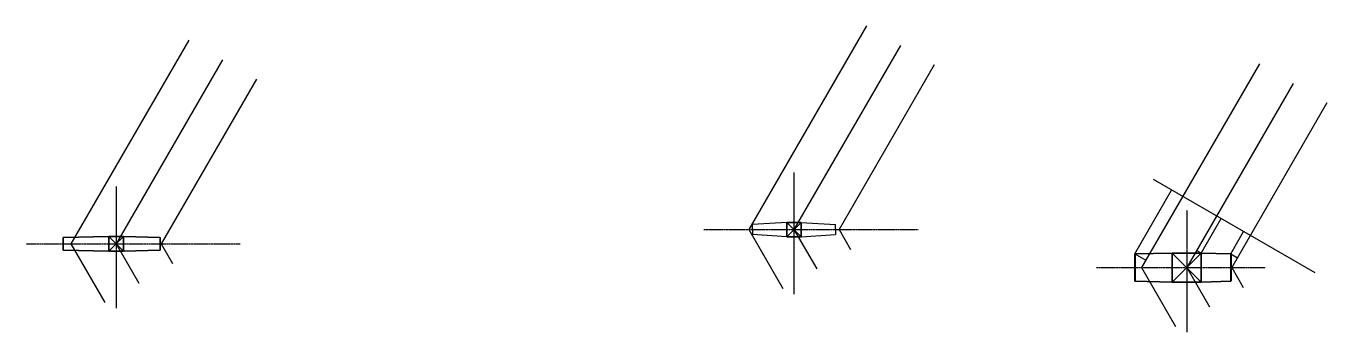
# Model space of a CAD drawing. Header units: millimetres. Extents: x 6641 to 109921, y -1769 to 22561.
import ezdxf

# ---------------------------------------------------------------- set-up
doc = ezdxf.new("R2010")
doc.units = ezdxf.units.MM
doc.linetypes.add('DASHED', pattern=[0.75, 0.5, -0.25])

msp = doc.modelspace()

# ---------------------------------------------------------------- linework, layer by layer
for p, q in [((76062, 21011), (67609, 6371)), ((22242, 19882), (13790, 5242)), ((67609, 6371), (69412, 3248)), ((13790, 5242), (15593, 2119))]:
    msp.add_line(p, q)
at = {"ltscale": 10}
msp.add_line((108996, 2926), (96144, 10346), dxfattribs=at)
at = {"lineweight": 35}
for p, q in [((67031, 6949), (68187, 6949)), ((67031, 5793), (67031, 6949)), ((67031, 6949), (68187, 5793)), ((68187, 6949), (67031, 5793)), ((68187, 6949), (68187, 5793)), ((13212, 5820), (9590, 5742)), ((9590, 5242), (9590, 5742)), ((9590, 5242), (9590, 4742)), ((14368, 5820), (13212, 4664)), ((13212, 5820), (14368, 4664)), ((13212, 5820), (14368, 5820)), ((13212, 4664), (13212, 5820)), ((14368, 5820), (14368, 4664)), ((14368, 5820), (17290, 5742)), ((17290, 5242), (17290, 5742)), ((17290, 5242), (17290, 4742)), ((68187, 5793), (67031, 5793)), ((9590, 4742), (13212, 4664)), ((14368, 4664), (13212, 4664)), ((17290, 4742), (14368, 4664)), ((97628, 4511), (94664, 4447)), ((97628, 4511), (99940, 4511)), ((97628, 2199), (97628, 4511)), ((97628, 4511), (99940, 2199)), ((99940, 4511), (97628, 2199)), ((99940, 4511), (99940, 2199)), ((99940, 4511), (102286, 4448)), ((94664, 2263), (97628, 2199)), ((99940, 2199), (97628, 2199)), ((102286, 2262), (99940, 2199))]:
    msp.add_line(p, q, dxfattribs=at)
for points in [[(73377, 22561), (64030, 6371), (66728, 1698)], [(19557, 21432), (10210, 5242), (12908, 569)], [(78746, 19461), (71189, 6371), (72097, 4798)], [(104552, 19545), (95205, 3355), (97903, -1318)], [(24927, 18332), (17369, 5242), (18277, 3669)], [(107237, 17995), (98784, 3355), (100587, 232)], [(109921, 16445), (102364, 3355), (103272, 1782)]]:
    msp.add_lwpolyline(points)
at = {"linetype": 'DASHED'}
for points in [[(67609, 10924), (67609, 1247)], [(13790, 9795), (13790, 119)], [(98784, 7908), (98784, -1769)], [(60461, 6371), (77460, 6371)], [(6641, 5242), (23640, 5242)], [(91636, 3355), (105040, 3355)]]:
    msp.add_lwpolyline(points, dxfattribs=at)
at = {"ltscale": 10}
for points in [[(94664, 4447), (97588, 9513)], [(99940, 4511), (101518, 7244)], [(67031, 6949), (64309, 6771)], [(64309, 6371), (64309, 6771)], [(64309, 6371), (64309, 5971)], [(68187, 6949), (70909, 6771)], [(70909, 6371), (70909, 6771)], [(70909, 6371), (70909, 5971)], [(102286, 4454), (103302, 6214)], [(67031, 5793), (64309, 5971)], [(68187, 5793), (70909, 5971)], [(94664, 4447), (95542, 3940)], [(99940, 4511), (99574, 4723)], [(102286, 4448), (102818, 4141)]]:
    msp.add_lwpolyline(points, dxfattribs=at)
at = {"lineweight": 40, "ltscale": 10}
for points in [[(94664, 4447), (94664, 2263)], [(102286, 4454), (102286, 2262)]]:
    msp.add_lwpolyline(points, dxfattribs=at)

doc.saveas('drawing.dxf')
